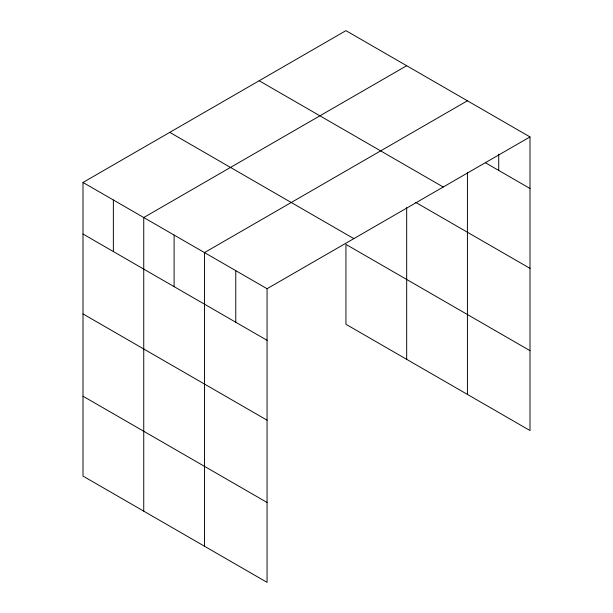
<?xml version="1.0" encoding="UTF-8"?>
<svg xmlns="http://www.w3.org/2000/svg" width="613" height="613" viewBox="0 0 613 613"><rect width="100%" height="100%" fill="white"/><g stroke="black" fill="none" stroke-linecap="round" stroke-linejoin="round"><path stroke-width="0.92" d="M530 136.921L267.061 288.723L267.061 582.35L83 476.079L83 182.459L345.939 30.65L530 136.921L530 430.541L345.939 324.277L345.939 244.395L530 350.667M467.42 172.33L467.42 394.412M406.68 65.721L143.741 217.523L143.741 511.15M467.42 100.785L204.481 252.594L204.481 546.221M485.534 162.82L530 188.498M259.169 80.747L443.23 187.019M415.706 202.382L530 268.371M169.77 132.362L353.831 238.633M83 182.459L267.061 288.723M83 234.036L267.061 340.307M83 313.91L267.061 420.181M83 396.205L267.061 502.476M498.714 154.192L498.714 170.429M406.68 207.7L406.68 359.341M235.767 270.662L235.767 322.239M174.107 235.063L174.107 286.639M113.367 199.991L113.367 251.568"/></g></svg>
